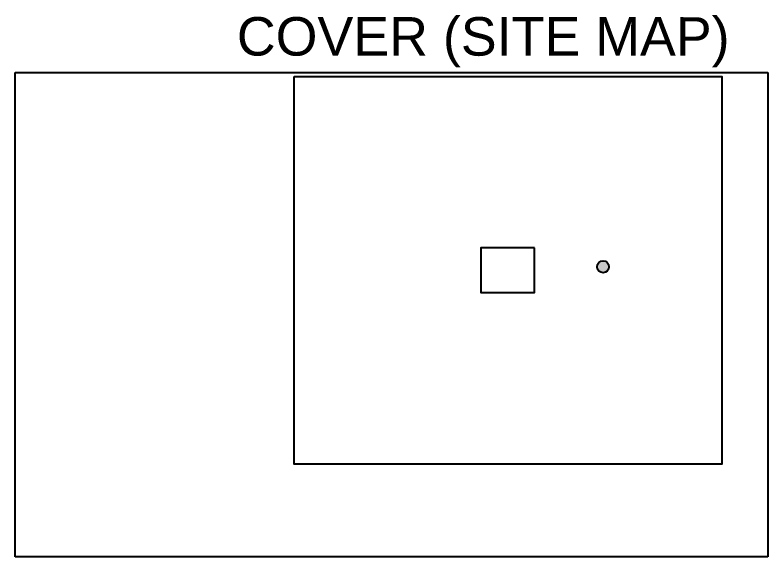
# Model space of a CAD drawing. Header units: feet. Extents: x -13431 to 15277, y 10370 to 29871.
# Drawn here: x 7952 to 10187, y 13812 to 15419 of the extents above; entities that cross this region are included whole.
import ezdxf

# ---------------------------------------------------------------- set-up
doc = ezdxf.new("R2010")
doc.units = ezdxf.units.FT
doc.header["$MEASUREMENT"] = 0
doc.layers.add('LOCKED (NO PRINT)', color=7, linetype='Continuous', plot=False)
doc.styles.add('TITLE BBLOCK TEXT', font='ARIALUNI.TTF')
picture_1 = doc.add_image_def('image1.png', size_in_pixel=(1344, 864))

msp = doc.modelspace()

# ---------------------------------------------------------------- hatches: boundary and pattern name
h = msp.add_hatch(color=10)
h.dxf.hatch_style = 1
h.paths.add_polyline_path([(9715.24618, 14672.53463, 1), (9679.85605, 14672.53463, 1)])

# ---------------------------------------------------------------- linework, layer by layer
at = {"color": 10}
msp.add_circle((9697.55111, 14672.53463), 17.69506, dxfattribs=at)
at = {"layer": 'LOCKED (NO PRINT)'}
msp.add_lwpolyline([(8780.36972, 15237.33534), (10049.9633, 15237.33534), (10049.9633, 14087.0499), (8780.36972, 14087.0499)], close=True, dxfattribs=at)
at = {"layer": 'LOCKED (NO PRINT)', "color": 10}
msp.add_lwpolyline([(9494.10106, 14728.47017), (9335.27802, 14728.47017), (9335.27802, 14596.70697), (9494.10106, 14596.70697)], close=True, dxfattribs=at)

# ---------------------------------------------------------------- texts
at = {"layer": 'LOCKED (NO PRINT)', "color": 7, "style": 'TITLE BBLOCK TEXT'}
msp.add_text('COVER (SITE MAP)', height=114.2354338, rotation=359.98856394, dxfattribs=at).set_placement((8610.49037, 15298.93962))

# ---------------------------------------------------------------- pictures from other files: only their frames are drawn
at = {"color": 3}
image = msp.add_image(picture_1, insert=(7952.09466, 13811.97199), size_in_units=(2235.05118, 1436.81862), dxfattribs=dict(at, fade=30))
image.dxf.flags = 15

doc.saveas('drawing.dxf')
